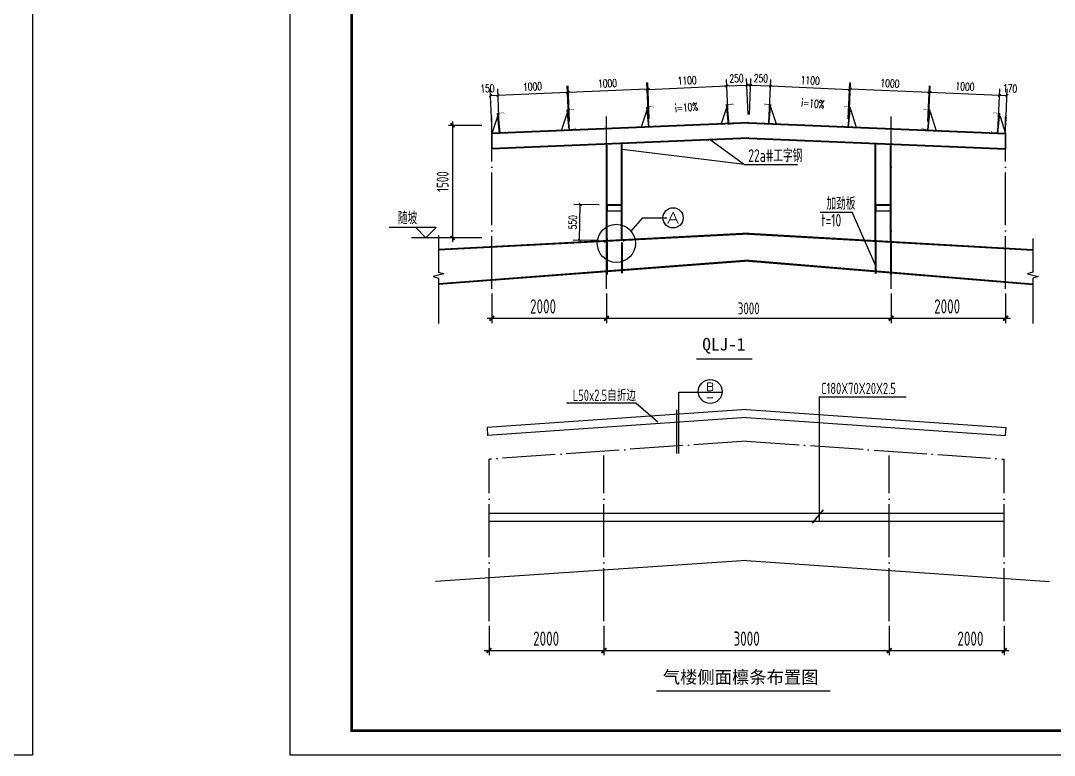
# Model space of a CAD drawing. Extents: x 14475413 to 15955882, y -732572 to -282951.
# Drawn here: x 15706370 to 15748312, y -526225 to -496420 of the extents above; entities that cross this region are included whole.
import ezdxf
from ezdxf.enums import TextEntityAlignment as Align

# ---------------------------------------------------------------- set-up
doc = ezdxf.new("R2010")
doc.units = 0
doc.header["$LTSCALE"] = 1000
doc.header["$MEASUREMENT"] = 0
doc.linetypes.add('DOTE', pattern=[2.42, 2, -0.2, 0.02, -0.2])
for name, color, linetype in [('3T_WOOD', 21, 'Continuous'), ('AXIS_TEXT', 7, 'Continuous'), ('CCX', 140, 'Continuous'), ('DOTE', 1, 'DOTE'), ('OTHER', 7, 'Continuous'), ('PUB_DIM', 3, 'Continuous'), ('PUB_TEXT', 7, 'Continuous'), ('ROOF', 4, 'Continuous'), ('TK', 4, 'Continuous')]:
    doc.layers.add(name, color=color, linetype=linetype)
doc.styles.add('-宋体', font='', dxfattribs={"width": 0.8})
doc.styles.add('_TCH_AXIS', font='COMPLEX', dxfattribs={"bigfont": 'GBCBIG'})
doc.styles.add('_TCH_DIM', font='SIMPLEX', dxfattribs={"bigfont": 'GBCBIG'})
doc.styles.add('_TCH_DIM_T3', font='SIMPLEX', dxfattribs={"width": 0.705882, "bigfont": 'GBCBIG'})
doc.styles.add('COMP', font='COMPLEX.shx', dxfattribs={"bigfont": 'hztxt'})
doc.styles.add('COMPLEX', font='COMPLEX')
doc.styles.add('TSSD_Dimension', font='Tssdeng.shx', dxfattribs={"width": 0.7, "bigfont": 'hztxt.shx'})
doc.styles.add('TSSD_REIN', font='tssdeng.shx', dxfattribs={"width": 0.7, "bigfont": 'tssdchn.shx'})
doc.styles.get('-宋体').set_extended_font_data('SimSun')
doc.dimstyles.new('_TCH_ARCH&&100', dxfattribs={"dimtxt": 297.5, "dimasz": 100, "dimexe": 250, "dimexo": 300, "dimgap": 126.25, "dimtad": 1, "dimdec": 0, "dimzin": 0, "dimdsep": 46, "dimtxsty": '_TCH_DIM_T3', "dimblk": 'ARCHTICK', "dimcen": 0.09, "dimclrt": 7, "dimazin": 2, "dimtfac": 1, "dimtdec": 0, "dimtix": 1, "dimtmove": 2, "dimatfit": 3, "dimfxl": 0, "dimtolj": 1, "dimtzin": 0, "dimarcsym": 0})
doc.dimstyles.new('TSSD_100_150', dxfattribs={"dimtxt": 450, "dimasz": 150, "dimexe": 150, "dimexo": 375, "dimgap": 150, "dimtad": 1, "dimdec": 0, "dimlfac": 0.666667, "dimzin": 0, "dimdsep": 46, "dimtxsty": 'TSSD_Dimension', "dimblk": 'ARCHTICK', "dimcen": 0, "dimdle": 150, "dimclrt": 7, "dimadec": 0, "dimazin": 0, "dimtfac": 1, "dimtdec": 0, "dimtix": 1, "dimtmove": 2, "dimatfit": 3, "dimldrblk": 'ARCHTICK', "dimfxl": 0, "dimtolj": 1, "dimtzin": 0, "dimarcsym": 0})

# ---------------------------------------------------------------- blocks, each defined once
blk = doc.blocks.new('GeYuanFrame_62584068', base_point=(20.09, 4.53))
at = {"layer": 'TK'}
blk.add_lwpolyline([(20.09, 4.53), (20.09, 598.53), (1491.09, 598.53), (1491.09, 4.53)], close=True, dxfattribs=at)
blk = doc.blocks.new('_ArchTick')
at = {"color": 0, "linetype": 'ByBlock', "const_width": 0.4}
blk.add_lwpolyline([(-0.5, -0.5), (0.5, 0.5)], dxfattribs=at)
blk = doc.blocks.new('*D20')
at = {"layer": 'Defpoints', "color": 0}
for p in [(16481864, -756104), (16480374, -760372), (16481864, -760372)]:
    blk.add_point(p, dxfattribs=at)
at = {"layer": 'PUB_DIM', "color": 0, "lineweight": -2}
for p, q in [((16481489, -756104), (16480224, -756104)), ((16480374, -755954), (16480374, -760522)), ((16481489, -760372), (16480224, -760372))]:
    blk.add_line(p, q, dxfattribs=at)
at = {"layer": 'PUB_DIM', "color": 0, "lineweight": -2, "xscale": 150, "yscale": 150, "zscale": 150}
for p, rotation in [((16480374, -756104), 90), ((16480374, -760372), 270)]:
    blk.add_blockref('_ArchTick', p, dxfattribs=dict(at, rotation=rotation))
at = {"layer": 'PUB_DIM', "color": 7, "insert": (16479999, -758238), "char_height": 450, "attachment_point": 5, "rotation": 90, "style": 'TSSD_Dimension'}
blk.add_mtext('\\A1;1500', dxfattribs=at)
blk = doc.blocks.new('*D21')
at = {"layer": 'Defpoints', "color": 0}
for p in [(16486212, -762278), (16497014, -762278), (16497014, -763424)]:
    blk.add_point(p, dxfattribs=at)
at = {"layer": 'PUB_DIM', "color": 0, "lineweight": -2}
for p, q in [((16486212, -762653), (16486212, -763574)), ((16497014, -762653), (16497014, -763574)), ((16486062, -763424), (16497164, -763424))]:
    blk.add_line(p, q, dxfattribs=at)
at = {"layer": 'PUB_DIM', "color": 0, "lineweight": -2, "xscale": 150, "yscale": 150, "zscale": 150, "rotation": 180}
blk.add_blockref('_ArchTick', (16486212, -763424), dxfattribs=at)
at = {"layer": 'PUB_DIM', "color": 0, "lineweight": -2, "xscale": 150, "yscale": 150, "zscale": 150}
blk.add_blockref('_ArchTick', (16497014, -763424), dxfattribs=at)
at = {"layer": 'PUB_DIM', "color": 7, "insert": (16491613, -763049), "char_height": 450, "attachment_point": 5, "style": 'TSSD_Dimension'}
blk.add_mtext('\\A1;3000', dxfattribs=at)
blk = doc.blocks.new('_AXISO')
blk.add_circle((0, 0), 0.5)
at = {"layer": 'AXIS_TEXT', "style": 'COMPLEX', "width": 1.041667}
blk.add_attdef('A', text='', height=0.56, dxfattribs=at).set_placement((-0.25, -0.28), (0.25, -0.28), align=Align.FIT)
blk = doc.blocks.new('*D1712')
at = {"layer": 'Defpoints', "color": 0}
for p in [(16490784, -754611), (16487851, -756154), (16490844, -756028)]:
    blk.add_point(p, dxfattribs=at)
at = {"layer": 'PUB_DIM', "color": 0, "lineweight": -2}
for p, q in [((16487839, -755854), (16487781, -754488)), ((16487792, -754738), (16490784, -754611)), ((16490832, -755728), (16490774, -754362))]:
    blk.add_line(p, q, dxfattribs=at)
at = {"layer": 'PUB_DIM', "color": 0, "lineweight": -2, "xscale": 100, "yscale": 100, "zscale": 100}
for p, rotation in [((16487792, -754738), 182.4137887181557), ((16490784, -754611), 2.413788718155653)]:
    blk.add_blockref('_ArchTick', p, dxfattribs=dict(at, rotation=rotation))
at = {"layer": 'PUB_DIM', "color": 7, "insert": (16489276, -754400), "char_height": 297.5, "attachment_point": 5, "rotation": 2.4138, "style": '_TCH_DIM_T3'}
blk.add_mtext('\\A1;1100', dxfattribs=at)
blk = doc.blocks.new('*D1713')
at = {"layer": 'Defpoints', "color": 0}
for p in [(16491541, -754580), (16490844, -756028), (16491600, -755996)]:
    blk.add_point(p, dxfattribs=at)
at = {"layer": 'PUB_DIM', "color": 0, "lineweight": -2}
for p, q in [((16490784, -754611), (16490685, -754616)), ((16490832, -755728), (16490774, -754362)), ((16490784, -754611), (16491541, -754580)), ((16491588, -755696), (16491530, -754330)), ((16491541, -754580), (16491641, -754575))]:
    blk.add_line(p, q, dxfattribs=at)
at = {"layer": 'PUB_DIM', "color": 0, "lineweight": -2, "xscale": 100, "yscale": 100, "zscale": 100}
for p, rotation in [((16490784, -754611), 2.413788718190419), ((16491541, -754580), 182.4137887181904)]:
    blk.add_blockref('_ArchTick', p, dxfattribs=dict(at, rotation=rotation))
at = {"layer": 'PUB_DIM', "color": 7, "insert": (16491151, -754321), "char_height": 297.5, "attachment_point": 5, "rotation": 2.4138, "style": '_TCH_DIM_T3'}
blk.add_mtext('\\A1;250', dxfattribs=at)
blk = doc.blocks.new('*D1714')
at = {"layer": 'Defpoints', "color": 0}
for p in [(16487761, -754724), (16487821, -756131), (16484828, -756257)]:
    blk.add_point(p, dxfattribs=at)
at = {"layer": 'PUB_DIM', "color": 0, "lineweight": -2}
for p, q in [((16484815, -755958), (16484758, -754600)), ((16487808, -755832), (16487751, -754474)), ((16484768, -754850), (16487761, -754724))]:
    blk.add_line(p, q, dxfattribs=at)
at = {"layer": 'PUB_DIM', "color": 0, "lineweight": -2, "xscale": 100, "yscale": 100, "zscale": 100}
for p, rotation in [((16487761, -754724), 2.413788718155653), ((16484768, -754850), 182.4137887181557)]:
    blk.add_blockref('_ArchTick', p, dxfattribs=dict(at, rotation=rotation))
at = {"layer": 'PUB_DIM', "color": 7, "insert": (16486253, -754512), "char_height": 297.5, "attachment_point": 5, "rotation": 2.4138, "style": '_TCH_DIM_T3'}
blk.add_mtext('\\A1;1000', dxfattribs=at)
blk = doc.blocks.new('*D1715')
at = {"layer": 'Defpoints', "color": 0}
for p in [(16482096, -754963), (16481875, -756408), (16482157, -756396)]:
    blk.add_point(p, dxfattribs=at)
at = {"layer": 'PUB_DIM', "color": 0, "lineweight": -2}
for p, q in [((16481863, -756108), (16481804, -754725)), ((16481815, -754975), (16482096, -754963)), ((16482144, -756096), (16482086, -754713))]:
    blk.add_line(p, q, dxfattribs=at)
at = {"layer": 'PUB_DIM', "color": 0, "lineweight": -2, "xscale": 100, "yscale": 100, "zscale": 100}
for p, rotation in [((16481815, -754975), 182.4137887181279), ((16482096, -754963), 2.413788718127906)]:
    blk.add_blockref('_ArchTick', p, dxfattribs=dict(at, rotation=rotation))
at = {"layer": 'PUB_DIM', "color": 7, "insert": (16481697, -754702), "char_height": 297.5, "attachment_point": 5, "rotation": 2.4138, "style": '_TCH_DIM_T3'}
blk.add_mtext('\\A1;150', dxfattribs=at)
blk = doc.blocks.new('*D1716')
at = {"layer": 'Defpoints', "color": 0}
for p in [(16484739, -754851), (16482157, -756396), (16484799, -756284)]:
    blk.add_point(p, dxfattribs=at)
at = {"layer": 'PUB_DIM', "color": 0, "lineweight": -2}
for p, q in [((16484786, -755985), (16484728, -754602)), ((16482144, -756096), (16482086, -754713)), ((16482096, -754963), (16484739, -754851))]:
    blk.add_line(p, q, dxfattribs=at)
at = {"layer": 'PUB_DIM', "color": 0, "lineweight": -2, "xscale": 100, "yscale": 100, "zscale": 100}
for p, rotation in [((16482096, -754963), 182.4137887181319), ((16484739, -754851), 2.413788718131977)]:
    blk.add_blockref('_ArchTick', p, dxfattribs=dict(at, rotation=rotation))
at = {"layer": 'PUB_DIM', "color": 7, "insert": (16483406, -754632), "char_height": 297.5, "attachment_point": 5, "rotation": 2.4138, "style": '_TCH_DIM_T3'}
blk.add_mtext('\\A1;1000', dxfattribs=at)
blk = doc.blocks.new('*D1717')
at = {"layer": 'Defpoints', "color": 0}
for p in [(16495434, -754738), (16492381, -756028), (16495374, -756154)]:
    blk.add_point(p, dxfattribs=at)
at = {"layer": 'PUB_DIM', "color": 0, "lineweight": -2}
for p, q in [((16492394, -755728), (16492452, -754362)), ((16492441, -754611), (16495434, -754738)), ((16495387, -755854), (16495444, -754488))]:
    blk.add_line(p, q, dxfattribs=at)
at = {"layer": 'PUB_DIM', "color": 0, "lineweight": -2, "xscale": 100, "yscale": 100, "zscale": 100}
for p, rotation in [((16492441, -754611), 177.5862112818444), ((16495434, -754738), 357.5862112818443)]:
    blk.add_blockref('_ArchTick', p, dxfattribs=dict(at, rotation=rotation))
at = {"layer": 'PUB_DIM', "color": 7, "insert": (16493949, -754400), "char_height": 297.5, "attachment_point": 5, "rotation": 357.5862, "style": '_TCH_DIM_T3'}
blk.add_mtext('\\A1;1100', dxfattribs=at)
blk = doc.blocks.new('*D1718')
at = {"layer": 'Defpoints', "color": 0}
for p in [(16492441, -754611), (16491625, -755996), (16492381, -756028)]:
    blk.add_point(p, dxfattribs=at)
at = {"layer": 'PUB_DIM', "color": 0, "lineweight": -2}
for p, q in [((16491685, -754580), (16491585, -754575)), ((16491638, -755696), (16491695, -754330)), ((16491685, -754580), (16492441, -754611)), ((16492394, -755728), (16492452, -754362)), ((16492441, -754611), (16492541, -754616))]:
    blk.add_line(p, q, dxfattribs=at)
at = {"layer": 'PUB_DIM', "color": 0, "lineweight": -2, "xscale": 100, "yscale": 100, "zscale": 100}
for p, rotation in [((16491685, -754580), 357.5862112818095), ((16492441, -754611), 177.5862112818096)]:
    blk.add_blockref('_ArchTick', p, dxfattribs=dict(at, rotation=rotation))
at = {"layer": 'PUB_DIM', "color": 7, "insert": (16492075, -754321), "char_height": 297.5, "attachment_point": 5, "rotation": 357.5862, "style": '_TCH_DIM_T3'}
blk.add_mtext('\\A1;250', dxfattribs=at)
blk = doc.blocks.new('*D1719')
at = {"layer": 'Defpoints', "color": 0}
for p in [(16498457, -754850), (16495405, -756131), (16498398, -756257)]:
    blk.add_point(p, dxfattribs=at)
at = {"layer": 'PUB_DIM', "color": 0, "lineweight": -2}
for p, q in [((16495418, -755832), (16495475, -754474)), ((16498411, -755958), (16498468, -754600)), ((16495464, -754724), (16498457, -754850))]:
    blk.add_line(p, q, dxfattribs=at)
at = {"layer": 'PUB_DIM', "color": 0, "lineweight": -2, "xscale": 100, "yscale": 100, "zscale": 100}
for p, rotation in [((16495464, -754724), 177.5862112818444), ((16498457, -754850), 357.5862112818443)]:
    blk.add_blockref('_ArchTick', p, dxfattribs=dict(at, rotation=rotation))
at = {"layer": 'PUB_DIM', "color": 7, "insert": (16496972, -754512), "char_height": 297.5, "attachment_point": 5, "rotation": 357.5862, "style": '_TCH_DIM_T3'}
blk.add_mtext('\\A1;1000', dxfattribs=at)
blk = doc.blocks.new('*D1720')
at = {"layer": 'Defpoints', "color": 0}
for p in [(16501411, -754975), (16501069, -756396), (16501350, -756408)]:
    blk.add_point(p, dxfattribs=at)
at = {"layer": 'PUB_DIM', "color": 0, "lineweight": -2}
for p, q in [((16501081, -756096), (16501140, -754713)), ((16501129, -754963), (16501411, -754975)), ((16501363, -756108), (16501421, -754725))]:
    blk.add_line(p, q, dxfattribs=at)
at = {"layer": 'PUB_DIM', "color": 0, "lineweight": -2, "xscale": 100, "yscale": 100, "zscale": 100}
for p, rotation in [((16501129, -754963), 177.5862112818721), ((16501411, -754975), 357.5862112818721)]:
    blk.add_blockref('_ArchTick', p, dxfattribs=dict(at, rotation=rotation))
at = {"layer": 'PUB_DIM', "color": 7, "insert": (16501528, -754702), "char_height": 297.5, "attachment_point": 5, "rotation": 357.5862, "style": '_TCH_DIM_T3'}
blk.add_mtext('\\A1;170', dxfattribs=at)
blk = doc.blocks.new('*D1721')
at = {"layer": 'Defpoints', "color": 0}
for p in [(16501129, -754963), (16498427, -756284), (16501069, -756396)]:
    blk.add_point(p, dxfattribs=at)
at = {"layer": 'PUB_DIM', "color": 0, "lineweight": -2}
for p, q in [((16498439, -755985), (16498498, -754602)), ((16498487, -754851), (16501129, -754963)), ((16501081, -756096), (16501140, -754713))]:
    blk.add_line(p, q, dxfattribs=at)
at = {"layer": 'PUB_DIM', "color": 0, "lineweight": -2, "xscale": 100, "yscale": 100, "zscale": 100}
for p, rotation in [((16498487, -754851), 177.586211281868), ((16501129, -754963), 357.586211281868)]:
    blk.add_blockref('_ArchTick', p, dxfattribs=dict(at, rotation=rotation))
at = {"layer": 'PUB_DIM', "color": 7, "insert": (16499820, -754632), "char_height": 297.5, "attachment_point": 5, "rotation": 357.5862, "style": '_TCH_DIM_T3'}
blk.add_mtext('\\A1;1000', dxfattribs=at)
blk = doc.blocks.new('*D1722')
at = {"layer": 'Defpoints', "color": 0}
for p in [(16485221, -759108), (16486236, -759126), (16486212, -760483)]:
    blk.add_point(p, dxfattribs=at)
at = {"layer": 'PUB_DIM', "color": 0, "lineweight": -2}
for p, q in [((16485936, -759120), (16484971, -759103)), ((16485197, -760465), (16485221, -759108)), ((16485912, -760477), (16484947, -760460))]:
    blk.add_line(p, q, dxfattribs=at)
at = {"layer": 'PUB_DIM', "color": 0, "lineweight": -2, "xscale": 100, "yscale": 100, "zscale": 100}
for p, rotation in [((16485221, -759108), 88.98680070549963), ((16485197, -760465), 268.9868007054996)]:
    blk.add_blockref('_ArchTick', p, dxfattribs=dict(at, rotation=rotation))
at = {"layer": 'PUB_DIM', "color": 7, "insert": (16484934, -759781), "char_height": 297.5, "attachment_point": 5, "rotation": 88.9868, "style": '_TCH_DIM_T3'}
blk.add_mtext('\\A1;550', dxfattribs=at)
blk = doc.blocks.new('*D23')
at = {"layer": 'Defpoints', "color": 0}
for p in [(16515261, -763467), (16526063, -763467), (16526063, -764851)]:
    blk.add_point(p, dxfattribs=at)
at = {"layer": 'PUB_DIM', "color": 0, "lineweight": -2}
for p, q in [((16515261, -763917), (16515261, -765031)), ((16526063, -763917), (16526063, -765031)), ((16515081, -764851), (16526243, -764851))]:
    blk.add_line(p, q, dxfattribs=at)
at = {"layer": 'PUB_DIM', "color": 0, "lineweight": -2, "xscale": 179.9999999930151, "yscale": 179.9999999930151, "zscale": 179.9999999930151, "rotation": 180}
blk.add_blockref('_ArchTick', (16515261, -764851), dxfattribs=at)
at = {"layer": 'PUB_DIM', "color": 0, "lineweight": -2, "xscale": 179.9999999930151, "yscale": 179.9999999930151, "zscale": 179.9999999930151}
blk.add_blockref('_ArchTick', (16526063, -764851), dxfattribs=at)
at = {"layer": 'PUB_DIM', "color": 7, "insert": (16520662, -764401), "char_height": 540, "attachment_point": 5, "style": 'TSSD_Dimension'}
blk.add_mtext('\\A1;3000', dxfattribs=at)
blk = doc.blocks.new('GeYuanFrame_45217454', base_point=(20.09, 4.53))
at = {"layer": 'TK'}
blk.add_lwpolyline([(20.09, 4.53), (20.09, 598.53), (861.09, 598.53), (861.09, 4.53)], close=True, dxfattribs=at)
at = {"layer": 'TK', "const_width": 1}
blk.add_lwpolyline([(45.09, 588.53), (851.09, 588.53), (851.09, 14.53), (45.09, 14.53)], close=True, dxfattribs=at)
blk = doc.blocks.new('3221321321321')
for p, q in [((16487823.1, -756156.8), (16487748.4, -755410.5)), ((16487841, -756155), (16487766.3, -755408.7)), ((16490781.1, -755397.8), (16490553, -756090.7)), ((16490847.5, -756061.3), (16490772.8, -755314.9)), ((16490848.6, -756072.5), (16490773.9, -755326.2)), ((16490865.4, -756059.5), (16490790.7, -755313.2)), ((16490866.5, -756070.7), (16490791.8, -755324.4)), ((16492359.1, -756070.7), (16492433.8, -755324.4)), ((16492360.2, -756059.5), (16492434.9, -755313.2)), ((16492377, -756072.5), (16492451.7, -755326.2)), ((16492378.1, -756061.3), (16492452.8, -755314.9)), ((16492444.5, -755397.8), (16492672.6, -756090.7)), ((16495384.6, -756155), (16495459.3, -755408.7)), ((16495402.5, -756156.8), (16495477.3, -755410.5)), ((16482090.4, -755732.2), (16481866.9, -756411)), ((16482156.8, -756395.7), (16482082.1, -755649.4)), ((16482174.7, -756393.9), (16482100, -755647.6)), ((16484733, -755596.8), (16484509.6, -756275.6)), ((16484799.5, -756260.3), (16484724.7, -755514)), ((16484817.4, -756258.5), (16484742.7, -755512.2)), ((16487756.7, -755493.4), (16487533.3, -756172.1)), ((16495469, -755493.4), (16495692.4, -756172.1)), ((16498408.3, -756258.5), (16498483, -755512.2)), ((16498426.2, -756260.3), (16498500.9, -755514)), ((16498492.6, -755596.8), (16498716, -756275.6)), ((16501050.9, -756393.9), (16501125.7, -755647.6)), ((16501068.9, -756395.7), (16501143.6, -755649.4)), ((16501135.3, -755732.2), (16501358.7, -756411)), ((16491612.8, -755996), (16481863.6, -756407)), ((16491615.2, -756019.9), (16481863.6, -756431.1)), ((16491610.4, -756019.9), (16501362, -756431.1)), ((16491612.8, -755996), (16501362, -756407)), ((16481863.6, -756407), (16481863.6, -757010)), ((16491612.8, -756574.9), (16481863.6, -756985.9)), ((16491612.8, -756599), (16481863.6, -757010)), ((16491612.8, -756574.9), (16501362, -756985.9)), ((16491612.8, -756599), (16501362, -757010)), ((16501362, -756407), (16501362, -757010)), ((16486211.8, -760513.3), (16486211.8, -756852.4)), ((16486235.8, -760511.8), (16486235.8, -756851.3)), ((16486787.8, -760478.4), (16486787.8, -756825.4)), ((16491457.4, -757593.9), (16486805.4, -757020.2)), ((16486811.8, -760478.4), (16486811.8, -756824.2)), ((16490166.9, -756651.1), (16491457.4, -757593.9)), ((16496413.8, -760480.3), (16496413.8, -756824.2)), ((16496437.8, -760480.3), (16496437.8, -756825.4)), ((16496989.8, -760507.2), (16496989.8, -756851.3)), ((16497013.8, -760507.2), (16497013.8, -756852.4)), ((16491457.4, -757593.9), (16493462.6, -757593.9)), ((16486235.8, -759140.7), (16486235.8, -759125.7)), ((16486787.8, -759125.7), (16486235.8, -759125.7)), ((16486787.8, -759140.7), (16486235.8, -759140.7)), ((16496437.8, -759140.7), (16496437.8, -759125.7)), ((16496989.8, -759125.7), (16496437.8, -759125.7)), ((16496989.8, -759140.7), (16496437.8, -759140.7)), ((16494325.9, -759397.6, -156), (16495538.2, -759397.6, -156)), ((16496413.8, -761382.1, 88.7), (16495538.2, -759397.6, -65.6)), ((16491612.8, -760201.1), (16479841.9, -760814.4)), ((16491615.8, -760230.9), (16479841.9, -760844.6)), ((16486871.8, -760472.4), (16486151.8, -760517.1)), ((16486151.8, -760553.2), (16486151.8, -760517.1)), ((16486211.8, -760402), (16486211.8, -761759.7)), ((16486235.8, -760399.6), (16486235.8, -761757.8)), ((16486787.8, -760547.1), (16486787.8, -761713.3)), ((16486811.8, -760544.7), (16486811.8, -761711.4)), ((16486871.8, -760508.5), (16486871.8, -760472.4)), ((16491609.8, -760230.9), (16502395.6, -760844.6)), ((16491612.8, -760201.1), (16502395.6, -760814.4)), ((16496353.8, -760474.2), (16497073.8, -760513.2)), ((16496353.8, -760510.4), (16496353.8, -760474.2)), ((16496413.8, -760513.5), (16496413.8, -761711.4)), ((16496437.8, -760515.9), (16496437.8, -761743.5)), ((16497073.8, -760549.4), (16497073.8, -760513.2)), ((16496989.8, -760571.2), (16496989.8, -761757.8)), ((16497013.8, -760573.6), (16497013.8, -761759.7)), ((16491612.8, -761223.7), (16479841.9, -762115.9)), ((16491612.8, -761253.8), (16479841.9, -762146.1)), ((16491612.8, -761223.7), (16502395.6, -762115.9)), ((16491612.8, -761253.8), (16502395.6, -762146.1))]:
    blk.add_line(p, q)
for points in [[(16486235.8, -759352.7), (16486787.8, -759352.7), (16486787.8, -759140.7), (16486235.8, -759140.7)], [(16496437.8, -759352.7), (16496989.8, -759352.7), (16496989.8, -759140.7), (16496437.8, -759140.7)]]:
    blk.add_lwpolyline(points, close=True)
at = {"layer": 'CCX', "const_width": 48}
blk.add_lwpolyline([(16489625.2, -764967.7), (16491744.8, -764967.7)], dxfattribs=at)
at = {"layer": 'DOTE', "color": 1}
for p, q in [((16481863.6, -762310.4), (16481863.6, -755765.7)), ((16486211.8, -762310.4), (16486211.8, -755765.7)), ((16497013.8, -762310.4), (16497013.8, -755765.7)), ((16501362, -762310.4), (16501362, -755765.7))]:
    blk.add_line(p, q, dxfattribs=at)
at = {"layer": 'OTHER'}
for p, q in [((16479841.9, -760281.3), (16479841.9, -761672.4)), ((16502395.6, -760402.8), (16502395.6, -761672.4)), ((16479841.9, -761672.4), (16480039.9, -761735.4)), ((16502395.6, -761672.4), (16502197.6, -761735.4)), ((16480039.9, -761735.4), (16479643.9, -761843.4)), ((16479643.9, -761843.4), (16479841.9, -761906.4)), ((16479841.9, -761906.4), (16479841.9, -763628.3)), ((16502197.6, -761735.4), (16502593.6, -761843.4)), ((16502593.6, -761843.4), (16502395.6, -761906.4)), ((16502395.6, -761906.4), (16502395.6, -763628.3))]:
    blk.add_line(p, q, dxfattribs=at)
at = {"layer": 'PUB_DIM'}
for p, q in [((16487148.7, -760122.4), (16487590, -759614.4)), ((16487590, -759614.4), (16488502.3, -759614.4)), ((16479365.4, -759983), (16477965.8, -759983)), ((16479754.2, -759983), (16478976.6, -759983)), ((16478976.6, -759983), (16479365.4, -760371.8)), ((16479365.4, -760371.8), (16479754.2, -759983)), ((16480580.3, -760371.8), (16478817.2, -760371.8)), ((16481863.6, -762490.4), (16481863.6, -763604.5)), ((16486211.8, -762490.4), (16486211.8, -763604.5)), ((16497013.8, -762490.4), (16497013.8, -763604.5)), ((16501362, -762490.4), (16501362, -763604.5)), ((16481683.6, -763424.5), (16486391.8, -763424.5)), ((16496833.8, -763424.5), (16501542, -763424.5))]:
    blk.add_line(p, q, dxfattribs=at)
for points in [[(16493258.3, -755491.1, 0, 0, 0), (16494914.6, -755621.6, 80, 0, 0), (16495213.7, -755645.2, 0, 0, 0)], [(16490036.1, -755635.4, 0, 0, 0), (16488379.7, -755765.9, 80, 0, 0), (16488080.7, -755789.5, 0, 0, 0)]]:
    blk.add_lwpolyline(points, format="xyseb", dxfattribs=at)
blk.add_circle((16486591.2, -760583.2), 723.3, dxfattribs=at)
at = {"layer": 'ROOF'}
for points, const_width in [([(16487994.9, -755433.3), (16487990.2, -755386.3), (16487766.3, -755408.7), (16487841, -756155), (16488064.9, -756132.6), (16488060.1, -756085.7)], 15), ([(16491019.3, -755337.7), (16491014.6, -755290.7), (16490790.7, -755313.1), (16490865.4, -756059.5), (16491089.3, -756037.1), (16491084.5, -755990.1)], 15), ([(16491020.5, -755349), (16491015.7, -755302), (16490791.8, -755324.4), (16490866.5, -756070.7), (16491090.4, -756048.3), (16491085.7, -756001.4)], 15), ([(16492205.2, -755349), (16492209.9, -755302), (16492433.8, -755324.4), (16492359.1, -756070.7), (16492135.2, -756048.3), (16492140, -756001.4)], 15), ([(16492206.3, -755337.7), (16492211, -755290.7), (16492434.9, -755313.1), (16492360.2, -756059.5), (16492136.3, -756037.1), (16492141.1, -755990.1)], 15), ([(16495230.7, -755433.3), (16495235.5, -755386.3), (16495459.3, -755408.7), (16495384.6, -756155), (16495160.7, -756132.6), (16495165.5, -756085.7)], 15), ([(16482328.6, -755672.1), (16482323.8, -755625.2), (16482100, -755647.6), (16482174.7, -756393.9), (16482398.6, -756371.5), (16482393.8, -756324.5)], 15), ([(16484971.3, -755536.7), (16484966.5, -755489.8), (16484742.7, -755512.2), (16484817.4, -756258.5), (16485041.2, -756236.1), (16485036.5, -756189.1)], 15), ([(16498254.3, -755536.7), (16498259.1, -755489.8), (16498483, -755512.2), (16498408.3, -756258.5), (16498184.4, -756236.1), (16498189.1, -756189.1)], 15), ([(16500897, -755672.1), (16500901.8, -755625.2), (16501125.7, -755647.6), (16501050.9, -756393.9), (16500827.1, -756371.5), (16500831.8, -756324.5)], 15), ([(16486748.5, -759300.7), (16486787.8, -759300.7), (16486787.8, -759125.7), (16486235.8, -759125.6), (16486235.8, -759300.6), (16486275.1, -759300.6)], 12.5), ([(16496950.4, -759300.7), (16496989.8, -759300.7), (16496989.8, -759125.7), (16496437.8, -759125.6), (16496437.8, -759300.6), (16496477.1, -759300.6)], 12.5)]:
    blk.add_lwpolyline(points, dxfattribs=dict(at, const_width=const_width))
at = {"layer": 'PUB_DIM'}
ref = blk.add_blockref('_AXISO', (16488741.5, -759614.4), dxfattribs=dict(at, xscale=767.9999995622784, yscale=767.9999995604157, zscale=768.0000000384001))
ref.add_attrib('A', 'A', dxfattribs={"layer": 'AXIS_TEXT', "height": 434.4, "style": '_TCH_AXIS', "width": 1.166667}).set_placement((16488524.3, -759831.6), (16488958.8, -759831.6), align=Align.FIT)
at = {"layer": 'PUB_DIM', "xscale": 179.9999998882413, "yscale": 179.9999998882413, "zscale": 180, "rotation": 180}
for p in [(16481863.6, -763424.5), (16497013.8, -763424.5)]:
    blk.add_blockref('_ArchTick', p, dxfattribs=at)
at = {"layer": 'PUB_DIM', "xscale": 179.9999998882413, "yscale": 179.9999998882413, "zscale": 180}
for p in [(16486211.8, -763424.5), (16501362, -763424.5)]:
    blk.add_blockref('_ArchTick', p, dxfattribs=at)
at = {"layer": 'PUB_DIM', "style": 'TSSD_REIN', "width": 0.7}
blk.add_text('随坡', height=480, dxfattribs=at).set_placement((16478665.6, -759594.2), align=Align.MIDDLE)
at = {"layer": 'PUB_DIM', "color": 7, "char_height": 540, "attachment_point": 5, "style": 'TSSD_Dimension'}
for insert in [(16483808.3, -762974.5), (16499142.4, -762974.5)]:
    blk.add_mtext('\\A1;2000', dxfattribs=dict(at, insert=insert))
at = {"layer": 'PUB_TEXT', "style": '_TCH_DIM', "width": 0.705882}
for rotation, p in [(4.50496, (16488821, -755605.6)), (355.49504, (16493596.1, -755392.2))]:
    blk.add_text('i=10%', height=297.5, rotation=rotation, dxfattribs=at).set_placement(p)
at = {"layer": 'PUB_TEXT', "style": 'TSSD_REIN', "width": 0.7}
for s, p in [('22a#工字钢', (16491591.9, -757491)), ('加劲板', (16494559.3, -759311.7, -156)), ('t=10', (16494364.1, -759944.5, -156))]:
    blk.add_text(s, height=480, dxfattribs=at).set_placement(p)
at = {"layer": 'PUB_TEXT', "style": '-宋体'}
blk.add_text('QLJ-1', height=480, dxfattribs=at).set_placement((16489851.2, -764648.5))
at = {"layer": 'PUB_DIM', "color": 2}
for p1, p2, distance, text, picture, middle in [((16487851.4, -756154), (16490844.2, -756027.8), 1417.7, '1100', '*D1712', (16489276.5, -754399.8)), ((16490844.2, -756027.8), (16491600.4, -755996), 1417.7, '250', '*D1713', (16491151, -754320.7)), ((16491625.2, -755996), (16492381.4, -756027.8), 1417.7, '250', '*D1718', (16492074.6, -754320.7)), ((16492381.4, -756027.8), (16495374.3, -756154), 1417.7, '1100', '*D1717', (16493949.1, -754399.8)), ((16482156.8, -756395.7), (16484799, -756284.3), 1434.1, '1000', '*D1716', (16483405.9, -754632.4)), ((16484827.7, -756257.5), (16487820.6, -756131.3), 1408.5, '1000', '*D1714', (16486253.2, -754512.4)), ((16495405.1, -756131.3), (16498397.9, -756257.5), 1408.5, '1000', '*D1719', (16496972.4, -754512.4)), ((16498426.6, -756284.3), (16501068.9, -756395.7), 1434.1, '1000', '*D1721', (16499819.7, -754632.4)), ((16486211.8, -760482.5), (16486235.8, -759125.6), 1014.5, '550', '*D1722', (16484934.5, -759781.3))]:
    dim = blk.add_aligned_dim(p1=p1, p2=p2, distance=distance, text=text, dimstyle='_TCH_ARCH&&100', dxfattribs=at)
    dim.commit()
    dim.dimension.update_dxf_attribs({"geometry": picture, "text_midpoint": middle})
for base, p1, p2, angle, text, picture, middle in [((16482096.4, -754962.9), (16481875.3, -756407.5), (16482156.8, -756395.7), 2.41379, '150', '*D1715', (16481697.3, -754701.8)), ((16501410.7, -754974.7), (16501068.9, -756395.7), (16501350.3, -756407.5), 357.58621, '170', '*D1720', (16501528.3, -754701.8))]:
    dim = blk.add_linear_dim(base=base, p1=p1, p2=p2, angle=angle, text=text, dimstyle='_TCH_ARCH&&100', dxfattribs=at)
    dim.commit()
    dim.dimension.update_dxf_attribs({"geometry": picture, "text_midpoint": middle, "dimtype": 161})
at = {"layer": 'PUB_DIM'}
dim = blk.add_linear_dim(base=(16480373.9, -760371.8), p1=(16481863.6, -756103.9), p2=(16481863.6, -760371.8), angle=90, text='1500', dimstyle='TSSD_100_150', dxfattribs=at)
dim.commit()
dim.dimension.update_dxf_attribs({"geometry": '*D20', "text_midpoint": (16479998.9, -758237.9)})
dim = blk.add_aligned_dim(p1=(16486211.8, -762277.6), p2=(16497013.8, -762277.6), distance=-1146.9, text='3000', dimstyle='TSSD_100_150', dxfattribs=at)
dim.commit()
dim.dimension.update_dxf_attribs({"geometry": '*D21', "text_midpoint": (16491612.8, -763049.5)})
blk = doc.blocks.new('q32142qww4324w2')
for p, q in [((16513849.2, -755475.6), (16516468.3, -755475.6)), ((16516468.3, -755475.6), (16517302.6, -756199)), ((16523409.7, -755247.4), (16523409.7, -759949.2)), ((16523409.7, -755247.4), (16526705.7, -755247.4)), ((16520660.7, -755725.7), (16510841.4, -756412)), ((16520660.7, -755725.7), (16530483.1, -756412)), ((16520660.7, -756026.2), (16510859.3, -756711.4)), ((16520660.7, -756026.2), (16530465.2, -756711.4)), ((16510841.4, -756412), (16510859.3, -756711.4)), ((16530465.2, -756711.4), (16530483.1, -756412)), ((16510913.1, -759649.2), (16530411.5, -759649.2)), ((16510913.1, -759949.2), (16530411.5, -759949.2)), ((16520660.7, -761438.4), (16508891.4, -762241.3)), ((16520660.7, -761438.4), (16532127.5, -762241.3))]:
    blk.add_line(p, q)
at = {"const_width": 60}
blk.add_lwpolyline([(16523147.5, -760031.9), (16523566.9, -759522.1)], dxfattribs=at)
at = {"layer": 'CCX', "const_width": 48}
blk.add_lwpolyline([(16517249.1, -766377.8), (16523832.4, -766377.8)], dxfattribs=at)
at = {"layer": 'DOTE', "color": 1}
for p, q in [((16520660.7, -756927.8), (16510913.1, -757609.8)), ((16520660.7, -756927.8), (16530411.5, -757609.8)), ((16515261.3, -763737.3), (16515261.3, -757466.2)), ((16526063.3, -763737.3), (16526063.3, -757466.2)), ((16510913.1, -763737.3), (16510913.1, -757609.8)), ((16530411.5, -763737.3), (16530411.5, -757609.8))]:
    blk.add_line(p, q, dxfattribs=at)
at = {"layer": 'PUB_DIM'}
for p, q in [((16518102.7, -757397.3), (16518102.7, -755068.2)), ((16518102.7, -755068.2), (16518822.7, -755068.2)), ((16518822.7, -755068.2), (16519722.7, -755068.2)), ((16510913.1, -763917.3), (16510913.1, -765031.3)), ((16515261.3, -763917.3), (16515261.3, -765031.3)), ((16526063.3, -763917.3), (16526063.3, -765031.3)), ((16530411.5, -763917.3), (16530411.5, -765031.3)), ((16510733.1, -764851.4), (16515441.3, -764851.4)), ((16525883.3, -764851.4), (16530591.5, -764851.4))]:
    blk.add_line(p, q, dxfattribs=at)
at = {"layer": 'PUB_DIM', "const_width": 45}
blk.add_lwpolyline([(16518012.7, -757397.3), (16518012.7, -755735.6)], dxfattribs=at)
at = {"layer": 'PUB_DIM'}
blk.add_circle((16519285.2, -755047.6), 450, dxfattribs=at)
at = {"layer": 'PUB_DIM', "xscale": 179.9955000057817, "yscale": 179.9954999201, "zscale": 179.9954999973807, "rotation": 180}
for p in [(16510913.1, -764851.4), (16526063.3, -764851.4)]:
    blk.add_blockref('_ArchTick', p, dxfattribs=at)
at = {"layer": 'PUB_DIM', "xscale": 179.9955000057817, "yscale": 179.9954999201, "zscale": 179.9954999973807}
for p in [(16515261.3, -764851.4), (16530411.5, -764851.4)]:
    blk.add_blockref('_ArchTick', p, dxfattribs=at)
at = {"style": 'COMP'}
for tag, width, p, p2 in [('B', 2.333333, (16519119.7, -755023.2), (16519425.7, -755023.2)), ('-', 1.166667, (16519119.7, -755419.1), (16519425.7, -755419.1))]:
    blk.add_attdef(tag, text='', height=306, dxfattribs=dict(at, width=width)).set_placement(p, p2, align=Align.FIT)
at = {"layer": 'PUB_DIM', "color": 7, "char_height": 539.99, "attachment_point": 5, "style": 'TSSD_Dimension'}
for insert in [(16513073.6, -764401.4), (16529134, -764401.4)]:
    blk.add_mtext('\\A1;2000', dxfattribs=dict(at, insert=insert))
at = {"layer": 'PUB_TEXT', "style": 'TSSD_REIN', "width": 0.7}
for s, height, p in [('C180X70X20X2.5', 431.989, (16523479.9, -755148.6)), ('L50x2.5自折边', 431.99, (16514081.7, -755408))]:
    blk.add_text(s, height=height, dxfattribs=at).set_placement(p)
at = {"layer": 'PUB_TEXT', "style": '-宋体'}
blk.add_text('气楼侧面檩条布置图', height=479.99, dxfattribs=at).set_placement((16517490.5, -766097.3))
at = {"layer": 'PUB_DIM'}
dim = blk.add_aligned_dim(p1=(16515261.3, -763467.3), p2=(16526063.3, -763467.3), distance=-1384, text='3000', dimstyle='TSSD_100_150', override={"dimscale": 1.2, "dimlfac": 0.555556}, dxfattribs=at)
dim.commit()
dim.dimension.update_dxf_attribs({"geometry": '*D23', "text_midpoint": (16520662.3, -764401.4)})

msp = doc.modelspace()

# ---------------------------------------------------------------- block references
at = {"layer": '3T_WOOD'}
for name, p, xscale, yscale, zscale in [('GeYuanFrame_62584068', (15559744.5, -526225.4), 100, 100, 100), ('GeYuanFrame_45217454', (15717298.9, -526225.4), 100, 100, 100), ('3221321321321', (-1898899.5, 307850.5), 1.069320000708103, 1.069320000009611, 1.06932)]:
    msp.add_blockref(name, p, dxfattribs=dict(at, xscale=xscale, yscale=yscale, zscale=zscale))
ref = msp.add_blockref('q32142qww4324w2', (-1974324.2, 297946.4), dxfattribs=dict(at, xscale=1.072000000625849, yscale=1.071999999927357, zscale=1.072))
ref.add_attrib('B', 'B', dxfattribs={"layer": '0', "height": 328, "style": 'COMP', "width": 1.235294}).set_placement((15734172.1, -511438.5), (15734500.1, -511438.5), align=Align.FIT)
ref.add_attrib('-', '-', dxfattribs={"layer": '0', "height": 328, "style": 'COMP', "width": 1.166667}).set_placement((15734172.1, -511863), (15734500.1, -511863), align=Align.FIT)

doc.saveas('drawing.dxf')
